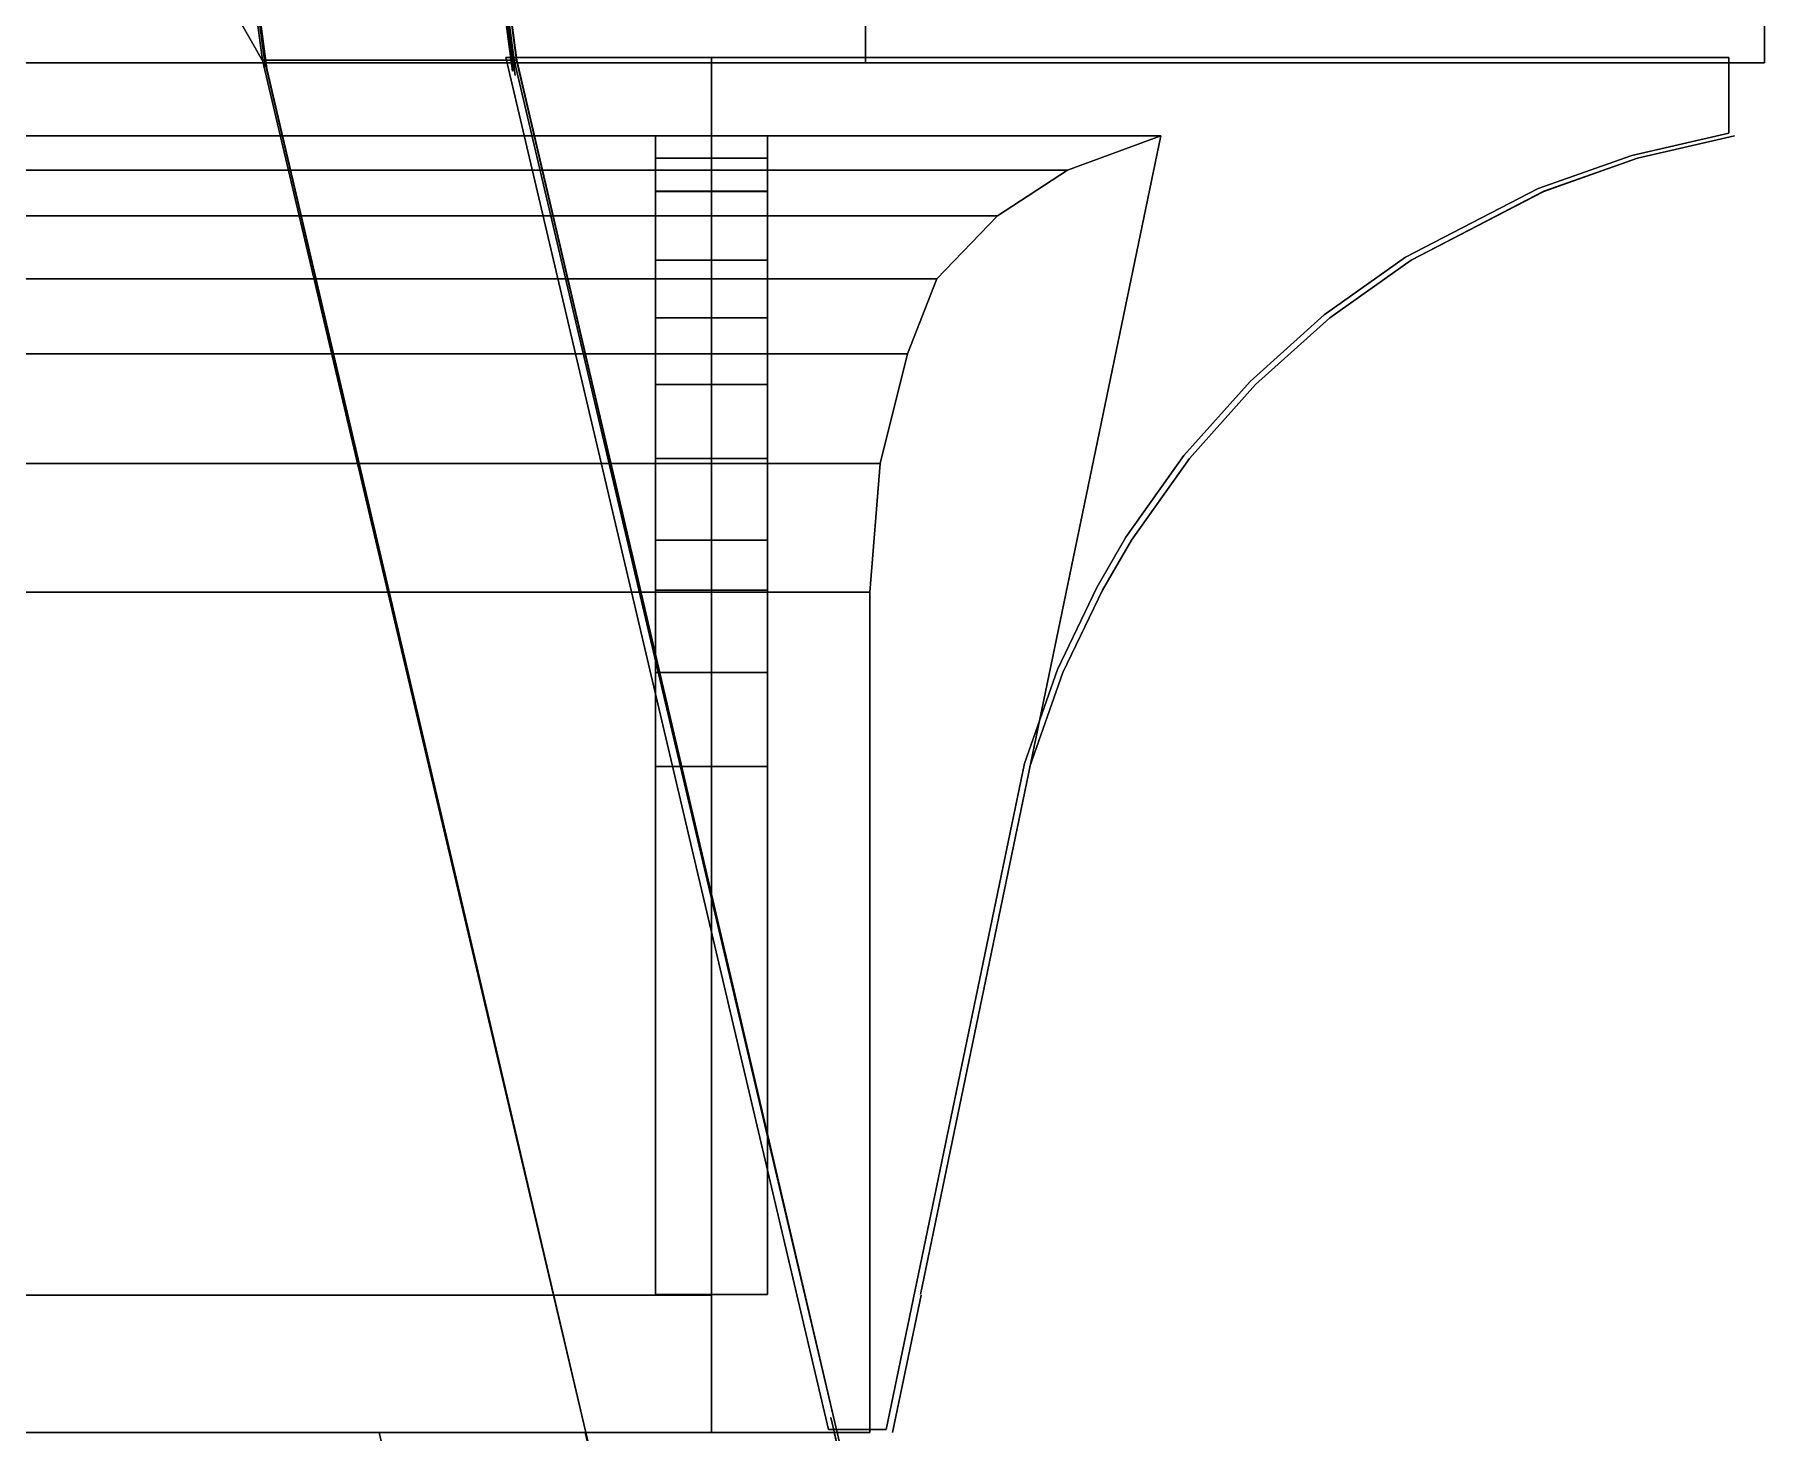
# Model space of a CAD drawing. Extents: x -24 to 24, y 14 to 139.
# Drawn here: x 5.667 to 8.1, y 56.732 to 58.698 of the extents above; entities that cross this region are included whole.
import ezdxf

# ---------------------------------------------------------------- set-up
doc = ezdxf.new("R2010")
doc.units = 0

msp = doc.modelspace()

# ---------------------------------------------------------------- linework, layer by layer
at = {"layer": 'sssss', "color": 253}
for points in [[(5.8231, 58.9499, 6.3013), (5.6806, 59.0916, 6.2823), (5.8197, 59.2296, 6.2638), (5.9169, 59.2241, 6.262), (5.9944, 58.6462, 6.3395), (5.9929, 58.6516, 6.3413)], [(5.9944, 58.6461, -6.3395), (5.9169, 59.2241, -6.262), (5.8197, 59.2296, -6.2638), (5.8231, 58.9499, -6.3013), (5.9929, 58.6516, -6.3413)], [(6.3013, 58.9499, -5.8231), (6.2823, 59.0916, -5.6806), (6.2638, 59.2296, -5.8197), (6.262, 59.2241, -5.9169), (6.3395, 58.6461, -5.9944), (6.3413, 58.6516, -5.9929)], [(6.3395, 58.6461, 5.9944), (6.262, 59.2241, 5.9169), (6.2638, 59.2296, 5.8197), (6.3013, 58.9499, 5.8231), (6.3413, 58.6516, 5.9929)], [(6.3409, 58.6506, -2.3896), (6.2646, 59.2197, -2.3395), (6.265, 59.2207, -2.4469), (6.3017, 58.9471, -2.4813), (6.3413, 58.6516, -2.3897)], [(6.3246, 58.7765, 2.4012), (6.3142, 58.8535, 2.4267), (6.3017, 58.9471, 2.4813), (6.2811, 59.1008, 2.6021), (6.265, 59.2207, 2.4469), (6.2646, 59.2197, 2.3395), (6.3409, 58.6506, 2.3896), (6.3413, 58.6516, 2.3897)], [(6.2671, 59.2091, 1.9947), (6.265, 59.2207, 1.8011), (6.3106, 58.8807, 1.8311), (6.3413, 58.6516, 2.0314), (6.3435, 58.64, 2.0449)], [(8.0506, 58.5591, 0), (7.914, 58.5276, 0), (7.7821, 58.4811, 0), (7.5955, 58.3844, 0), (7.4814, 58.3033, 0), (7.3769, 58.2099, 0), (7.2837, 58.1056, 0), (7.2022, 57.9908, 0), (7.1615, 57.9203, 0), (7.1059, 57.8047, 0), (7.0595, 57.6725, 0), (6.8651, 56.7363, 0), (6.7842, 56.7363, 0), (6.3302, 58.6654, 0), (8.0506, 58.6654, 0)], [(8.0506, 58.5591, 1.3239), (7.914, 58.5276, 1.3239), (7.7821, 58.4811, 1.3239), (7.5955, 58.3844, 1.3239), (7.4814, 58.3033, 1.3239), (7.3769, 58.2099, 1.3239), (7.2837, 58.1056, 1.3239), (7.2022, 57.9908, 1.3239), (7.1615, 57.9203, 1.3239), (7.1059, 57.8047, 1.3239), (7.0595, 57.6725, 1.3239), (6.8651, 56.7363, 1.3239), (6.7842, 56.7363, 1.3239), (6.3302, 58.6654, 1.3239), (8.0506, 58.6654, 1.3239)], [(8.0506, 58.5591, 6.6194), (7.914, 58.5276, 6.6194), (7.7821, 58.4811, 6.6194), (7.5955, 58.3844, 6.6194), (7.4814, 58.3033, 6.6194), (7.3769, 58.2099, 6.6194), (7.2837, 58.1056, 6.6194), (7.2022, 57.9908, 6.6194), (7.1615, 57.9203, 6.6194), (7.1059, 57.8047, 6.6194), (7.0595, 57.6725, 6.6194), (6.8651, 56.7363, 6.6194), (6.7842, 56.7363, 6.6194), (6.3302, 58.6654, 6.6194), (8.0506, 58.6654, 6.6194)], [(8.0506, 58.5591, 5.2955), (7.914, 58.5276, 5.2955), (7.7821, 58.4811, 5.2955), (7.5955, 58.3844, 5.2955), (7.4814, 58.3033, 5.2955), (7.3769, 58.2099, 5.2955), (7.2837, 58.1056, 5.2955), (7.2022, 57.9908, 5.2955), (7.1615, 57.9203, 5.2955), (7.1059, 57.8047, 5.2955), (7.0595, 57.6725, 5.2955), (6.8651, 56.7363, 5.2955), (6.7842, 56.7363, 5.2955), (6.3302, 58.6654, 5.2955), (8.0506, 58.6654, 5.2955)], [(8.0506, 58.5591, 3.9717), (7.914, 58.5276, 3.9717), (7.7821, 58.4811, 3.9717), (7.5955, 58.3844, 3.9717), (7.4814, 58.3033, 3.9717), (7.3769, 58.2099, 3.9717), (7.2837, 58.1056, 3.9717), (7.2022, 57.9908, 3.9717), (7.1615, 57.9203, 3.9717), (7.1059, 57.8047, 3.9717), (7.0595, 57.6725, 3.9717), (6.8651, 56.7363, 3.9717), (6.7842, 56.7363, 3.9717), (6.3302, 58.6654, 3.9717), (8.0506, 58.6654, 3.9717)], [(8.0506, 58.5591, 2.6478), (7.914, 58.5276, 2.6478), (7.7821, 58.4811, 2.6478), (7.5955, 58.3844, 2.6478), (7.4814, 58.3033, 2.6478), (7.3769, 58.2099, 2.6478), (7.2837, 58.1056, 2.6478), (7.2022, 57.9908, 2.6478), (7.1615, 57.9203, 2.6478), (7.1059, 57.8047, 2.6478), (7.0595, 57.6725, 2.6478), (6.8651, 56.7363, 2.6478), (6.7842, 56.7363, 2.6478), (6.3302, 58.6654, 2.6478), (8.0506, 58.6654, 2.6478)], [(6.3302, 58.6654, 0), (6.7842, 56.7362, 0), (6.8651, 56.7362, 0), (7.0595, 57.6725, 0), (7.1059, 57.8047, 0), (7.1615, 57.9203, 0), (7.2022, 57.9908, 0), (7.2837, 58.1056, 0), (7.3769, 58.2099, 0), (7.4814, 58.3033, 0), (7.5955, 58.3844, 0), (7.7821, 58.4811, 0), (7.914, 58.5275, 0), (8.0506, 58.5591, 0), (8.0506, 58.6654, 0)], [(6.3302, 58.6654, -3.9717), (6.7842, 56.7362, -3.9717), (6.8651, 56.7362, -3.9717), (7.0595, 57.6725, -3.9717), (7.1059, 57.8047, -3.9717), (7.1615, 57.9203, -3.9717), (7.2022, 57.9908, -3.9717), (7.2837, 58.1056, -3.9717), (7.3769, 58.2099, -3.9717), (7.4814, 58.3033, -3.9717), (7.5955, 58.3844, -3.9717), (7.7821, 58.4811, -3.9717), (7.914, 58.5275, -3.9717), (8.0506, 58.5591, -3.9717), (8.0506, 58.6654, -3.9717)], [(6.3302, 58.6654, -2.6478), (6.7842, 56.7362, -2.6478), (6.8651, 56.7362, -2.6478), (7.0595, 57.6725, -2.6478), (7.1059, 57.8047, -2.6478), (7.1615, 57.9203, -2.6478), (7.2022, 57.9908, -2.6478), (7.2837, 58.1056, -2.6478), (7.3769, 58.2099, -2.6478), (7.4814, 58.3033, -2.6478), (7.5955, 58.3844, -2.6478), (7.7821, 58.4811, -2.6478), (7.914, 58.5275, -2.6478), (8.0506, 58.5591, -2.6478), (8.0506, 58.6654, -2.6478)], [(6.3302, 58.6654, -1.3239), (6.7842, 56.7362, -1.3239), (6.8651, 56.7362, -1.3239), (7.0595, 57.6725, -1.3239), (7.1059, 57.8047, -1.3239), (7.1615, 57.9203, -1.3239), (7.2022, 57.9908, -1.3239), (7.2837, 58.1056, -1.3239), (7.3769, 58.2099, -1.3239), (7.4814, 58.3033, -1.3239), (7.5955, 58.3844, -1.3239), (7.7821, 58.4811, -1.3239), (7.914, 58.5275, -1.3239), (8.0506, 58.5591, -1.3239), (8.0506, 58.6654, -1.3239)], [(6.3302, 58.6654, -5.2955), (6.7842, 56.7362, -5.2955), (6.8651, 56.7362, -5.2955), (7.0595, 57.6725, -5.2955), (7.1059, 57.8047, -5.2955), (7.1615, 57.9203, -5.2955), (7.2022, 57.9908, -5.2955), (7.2837, 58.1056, -5.2955), (7.3769, 58.2099, -5.2955), (7.4814, 58.3033, -5.2955), (7.5955, 58.3844, -5.2955), (7.7821, 58.4811, -5.2955), (7.914, 58.5275, -5.2955), (8.0506, 58.5591, -5.2955), (8.0506, 58.6654, -5.2955)], [(6.3302, 58.6654, -6.6194), (6.7842, 56.7362, -6.6194), (6.8651, 56.7362, -6.6194), (7.0595, 57.6725, -6.6194), (7.1059, 57.8047, -6.6194), (7.1615, 57.9203, -6.6194), (7.2022, 57.9908, -6.6194), (7.2837, 58.1056, -6.6194), (7.3769, 58.2099, -6.6194), (7.4814, 58.3033, -6.6194), (7.5955, 58.3844, -6.6194), (7.7821, 58.4811, -6.6194), (7.914, 58.5275, -6.6194), (8.0506, 58.5591, -6.6194), (8.0506, 58.6654, -6.6194)], [(6.6194, 58.6654, 6.3302), (6.6194, 56.7363, 6.7842), (6.6194, 56.7363, 6.8651), (6.6194, 57.6725, 7.0595), (6.6194, 57.8047, 7.1059), (6.6194, 57.9203, 7.1615), (6.6194, 57.9908, 7.2022), (6.6194, 58.1056, 7.2837), (6.6194, 58.2099, 7.3769), (6.6194, 58.3033, 7.4814), (6.6194, 58.3844, 7.5955), (6.6194, 58.4811, 7.7821), (6.6194, 58.5276, 7.914), (6.6194, 58.5591, 8.0506), (6.6194, 58.6654, 8.0506)], [(6.6194, 58.5591, -8.0506), (6.6194, 58.5275, -7.914), (6.6194, 58.4811, -7.7821), (6.6194, 58.3844, -7.5955), (6.6194, 58.3033, -7.4814), (6.6194, 58.2099, -7.3769), (6.6194, 58.1056, -7.2837), (6.6194, 57.9908, -7.2022), (6.6194, 57.9203, -7.1615), (6.6194, 57.8047, -7.1059), (6.6194, 57.6725, -7.0595), (6.6194, 56.7362, -6.8651), (6.6194, 56.7362, -6.7842), (6.6194, 58.6654, -6.3302), (6.6194, 58.6654, -8.0506)], [(-8.0585, 58.6576, 6.6194), (-8.1004, 58.6576, -6.836), (-6.836, 58.6576, -8.1004), (6.836, 58.6576, -8.1004), (8.1004, 58.6576, -6.836), (8.1004, 58.6576, 6.836), (6.836, 58.6576, 8.1004), (-6.6194, 58.6576, 8.0585)], [(6.4419, 56.7323, -6.7921), (6.152, 56.7321, -6.7921), (6.2366, 56.3715, -6.8767), (6.4393, 56.2534, -6.9044), (6.5543, 56.2534, -6.9044)], [(6.4393, 56.2535, 6.9044), (6.2366, 56.3715, 6.8767), (6.152, 56.7321, 6.7921), (6.4419, 56.7323, 6.7921), (6.5543, 56.2535, 6.9044)], [(6.7921, 56.7323, 6.4419), (6.7921, 56.7321, 6.152), (6.8767, 56.3715, 6.2366), (6.9044, 56.2535, 6.4393), (6.9044, 56.2535, 6.5543)], [(6.9044, 56.2535, -6.4393), (6.8767, 56.3715, -6.2366), (6.7921, 56.7321, -6.152), (6.7921, 56.7323, -6.4419), (6.9044, 56.2535, -6.5543)]]:
    msp.add_polyline3d(points, close=True, dxfattribs=at)
for points in [[(6.342, 58.6614, 6.3457), (5.9877, 58.6614, 6.3457), (5.7294, 60.5862, 6.0873), (6.0776, 60.6319, 6.0811)], [(5.9913, 58.6614, -6.342), (6.3457, 58.6614, -6.342), (6.0811, 60.6319, -6.0776), (5.7329, 60.5858, -6.0838)], [(6.0813, 60.6276, 2.2169), (6.3453, 58.6614, 2.3923), (5.991, 58.6614, 2.3923), (5.7332, 60.5815, 2.2231)], [(5.991, 58.6614, -2.3923), (6.3453, 58.6614, -2.3923), (6.0813, 60.6275, -2.2169), (5.7332, 60.5815, -2.2231)], [(6.342, 58.6614, 5.9913), (6.342, 58.6614, 6.3457), (6.0776, 60.6319, 6.0811), (6.0838, 60.5858, 5.7329)], [(6.3457, 58.6614, -6.342), (6.3457, 58.6614, -5.9877), (6.0873, 60.5862, -5.7294), (6.0811, 60.6319, -6.0776)], [(6.0853, 60.5976, 1.8673), (6.3453, 58.6614, 2.0379), (6.3453, 58.6614, 2.3923), (6.0813, 60.6276, 2.2169)], [(6.3453, 58.6614, -2.3923), (6.3453, 58.6614, -2.0379), (6.0853, 60.5976, -1.8673), (6.0813, 60.6275, -2.2169)], [(5.9877, 58.6614, 6.3457), (5.9877, 58.6614, 5.9913), (5.7355, 60.5402, 5.7391), (5.7294, 60.5862, 6.0873)], [(5.9913, 58.6614, -5.9877), (5.9913, 58.6614, -6.342), (5.7329, 60.5858, -6.0838), (5.7391, 60.5401, -5.7355)], [(5.9877, 58.6614, 5.9913), (6.342, 58.6614, 5.9913), (6.0838, 60.5858, 5.7329), (5.7355, 60.5402, 5.7391)], [(5.7372, 60.5516, 1.8735), (5.9909, 58.6614, 2.038), (6.3453, 58.6614, 2.0379), (6.0853, 60.5976, 1.8673)], [(6.3453, 58.6614, -2.0379), (5.9909, 58.6614, -2.038), (5.7372, 60.5516, -1.8735), (6.0853, 60.5976, -1.8673)], [(6.3457, 58.6614, -5.9877), (5.9913, 58.6614, -5.9877), (5.7391, 60.5401, -5.7355), (6.0873, 60.5862, -5.7294)], [(5.7332, 60.5815, 2.2231), (5.991, 58.6614, 2.3923), (5.9909, 58.6614, 2.038), (5.7372, 60.5516, 1.8735)], [(5.9909, 58.6614, -2.038), (5.991, 58.6614, -2.3923), (5.7332, 60.5815, -2.2231), (5.7372, 60.5516, -1.8735)], [(6.3106, 58.8807, -1.8311), (6.265, 59.2207, -1.8011), (6.2671, 59.2091, -1.9947), (6.3435, 58.64, -2.0449)], [(-6.836, 58.6576, -8.1004), (6.836, 58.6576, -8.1004), (6.836, 58.752, -8.1004), (-6.836, 58.752, -8.1004)], [(6.836, 58.6576, 8.1004), (-6.6194, 58.6576, 8.0585), (-6.6194, 58.752, 8.0585), (6.836, 58.752, 8.1004)], [(6.836, 58.6576, -8.1004), (8.1004, 58.6576, -6.836), (8.1004, 58.752, -6.836), (6.836, 58.752, -8.1004)], [(8.1004, 58.6576, 6.836), (6.836, 58.6576, 8.1004), (6.836, 58.752, 8.1004), (8.1004, 58.752, 6.836)], [(8.1004, 58.6576, -6.836), (8.1004, 58.6576, 6.836), (8.1004, 58.752, 6.836), (8.1004, 58.752, -6.836)], [(6.4429, 56.7323, 6.796), (6.4429, 56.7323, 6.4429), (5.9877, 58.6614, 5.9913), (5.9877, 58.6614, 6.3457)], [(6.4429, 56.7323, 6.4429), (6.796, 56.7323, 6.4429), (6.342, 58.6614, 5.9913), (5.9877, 58.6614, 5.9913)], [(6.796, 56.7323, 6.796), (6.4429, 56.7323, 6.796), (5.9877, 58.6614, 6.3457), (6.342, 58.6614, 6.3457)], [(5.9909, 58.6614, 2.038), (6.4429, 56.7323, 2.3257), (6.796, 56.7323, 2.3257), (6.3453, 58.6614, 2.0379)], [(5.991, 58.6614, 2.3923), (6.4429, 56.7323, 2.6789), (6.4429, 56.7323, 2.3257), (5.9909, 58.6614, 2.038)], [(6.796, 56.7323, -2.3257), (6.4429, 56.7323, -2.3257), (5.9909, 58.6614, -2.038), (6.3453, 58.6614, -2.0379)], [(6.4429, 56.7323, -2.3257), (6.4429, 56.7323, -2.6789), (5.991, 58.6614, -2.3923), (5.9909, 58.6614, -2.038)], [(6.3453, 58.6614, 2.3923), (6.796, 56.7323, 2.6789), (6.4429, 56.7323, 2.6789), (5.991, 58.6614, 2.3923)], [(6.4429, 56.7323, -2.6789), (6.796, 56.7323, -2.6789), (6.3453, 58.6614, -2.3923), (5.991, 58.6614, -2.3923)], [(6.796, 56.7323, -6.4429), (6.4429, 56.7323, -6.4429), (5.9913, 58.6614, -5.9877), (6.3457, 58.6614, -5.9877)], [(6.4429, 56.7323, -6.4429), (6.4429, 56.7323, -6.796), (5.9913, 58.6614, -6.342), (5.9913, 58.6614, -5.9877)], [(6.4429, 56.7323, -6.796), (6.796, 56.7323, -6.796), (6.3457, 58.6614, -6.342), (5.9913, 58.6614, -6.342)], [(6.796, 56.7323, 6.4429), (6.796, 56.7323, 6.796), (6.342, 58.6614, 6.3457), (6.342, 58.6614, 5.9913)], [(6.3453, 58.6614, 2.0379), (6.796, 56.7323, 2.3257), (6.796, 56.7323, 2.6789), (6.3453, 58.6614, 2.3923)], [(6.796, 56.7323, -2.6789), (6.796, 56.7323, -2.3257), (6.3453, 58.6614, -2.0379), (6.3453, 58.6614, -2.3923)], [(6.796, 56.7323, -6.796), (6.796, 56.7323, -6.4429), (6.3457, 58.6614, -5.9877), (6.3457, 58.6614, -6.342)], [(5.2955, 58.507, 7.12), (5.2955, 58.5551, 7.2514), (6.6194, 58.5551, 7.2514), (6.6194, 58.507, 7.12)], [(6.6194, 58.5551, -7.2515), (5.2955, 58.5551, -7.2515), (5.2955, 58.5069, -7.12), (6.6194, 58.5069, -7.12)], [(6.5407, 56.926, 6.9135), (6.5407, 58.5551, 7.2514), (6.6982, 58.5551, 7.2514), (6.6982, 56.926, 6.9135)], [(6.5407, 58.5236, 7.9219), (6.5407, 58.5551, 8.0585), (6.6982, 58.5551, 8.0585), (6.6982, 58.5236, 7.9219)], [(6.6982, 58.5551, -7.2515), (6.5407, 58.5551, -7.2515), (6.5407, 56.926, -6.9135), (6.6982, 56.926, -6.9135)], [(6.6982, 58.5551, -8.0585), (6.5407, 58.5551, -8.0585), (6.5407, 58.5236, -7.9219), (6.6982, 58.5236, -7.9219)], [(7.12, 58.507, 7.12), (6.6194, 58.507, 7.12), (6.6194, 58.5552, 7.2514), (7.2514, 58.5552, 7.2514)], [(6.6194, 58.5551, -7.2515), (6.6194, 58.5069, -7.12), (7.12, 58.5069, -7.12), (7.2514, 58.5551, -7.2515)], [(7.2514, 58.5551, 1.4026), (7.2514, 58.5551, 1.2451), (6.9135, 56.926, 1.2451), (6.9135, 56.926, 1.4026)], [(7.2514, 58.5551, 2.7265), (7.2514, 58.5551, 2.569), (6.9135, 56.926, 2.569), (6.9135, 56.926, 2.7265)], [(7.2514, 58.5551, 0.0787), (7.2514, 58.5551), (6.9135, 56.926), (6.9135, 56.926, 0.0787)], [(7.2514, 58.5551, 4.0504), (7.2514, 58.5551, 3.8929), (6.9135, 56.926, 3.8929), (6.9135, 56.926, 4.0504)], [(7.2514, 58.5551, 5.3743), (7.2514, 58.5551, 5.2168), (6.9135, 56.926, 5.2168), (6.9135, 56.926, 5.3743)], [(7.2514, 58.5551, 6.6982), (7.2514, 58.5551, 6.5407), (6.9135, 56.926, 6.5407), (6.9135, 56.926, 6.6982)], [(6.9135, 56.926, -1.2451), (7.2514, 58.5551, -1.2451), (7.2514, 58.5551, -1.4026), (6.9135, 56.926, -1.4026)], [(6.9135, 56.926, -2.569), (7.2514, 58.5551, -2.569), (7.2514, 58.5551, -2.7265), (6.9135, 56.926, -2.7265)], [(6.9135, 56.926, -3.8929), (7.2514, 58.5551, -3.8929), (7.2514, 58.5551, -4.0504), (6.9135, 56.926, -4.0504)], [(6.9135, 56.926, 0), (7.2514, 58.5551, 0), (7.2514, 58.5551, -0.0787), (6.9135, 56.926, -0.0787)], [(6.9135, 56.926, -5.2168), (7.2514, 58.5551, -5.2168), (7.2514, 58.5551, -5.3743), (6.9135, 56.926, -5.3743)], [(6.9135, 56.926, -6.5407), (7.2514, 58.5551, -6.5407), (7.2514, 58.5551, -6.6982), (6.9135, 56.926, -6.6982)], [(7.2514, 58.5552, 6.6194), (7.12, 58.507, 6.6194), (7.12, 58.507, 7.12), (7.2514, 58.5552, 7.2514)], [(7.2514, 58.5551, 1.3239), (7.2514, 58.5551, 0), (7.12, 58.507, 0), (7.12, 58.507, 1.3239)], [(7.2514, 58.5551, 2.6478), (7.2514, 58.5551, 1.3239), (7.12, 58.507, 1.3239), (7.12, 58.507, 2.6478)], [(7.2514, 58.5551, 5.2955), (7.2514, 58.5551, 3.9717), (7.12, 58.507, 3.9717), (7.12, 58.507, 5.2955)], [(7.2514, 58.5551, 3.9717), (7.2514, 58.5551, 2.6478), (7.12, 58.507, 2.6478), (7.12, 58.507, 3.9717)], [(7.2514, 58.5551, 6.6194), (7.2514, 58.5551, 5.2955), (7.12, 58.507, 5.2955), (7.12, 58.507, 6.6194)], [(7.12, 58.5069, 0), (7.2514, 58.5551, 0), (7.2514, 58.5551, -1.3239), (7.12, 58.5069, -1.3239)], [(7.12, 58.5069, -1.3239), (7.2514, 58.5551, -1.3239), (7.2514, 58.5551, -2.6478), (7.12, 58.5069, -2.6478)], [(7.12, 58.5069, -2.6478), (7.2514, 58.5551, -2.6478), (7.2514, 58.5551, -3.9717), (7.12, 58.5069, -3.9717)], [(7.12, 58.5069, -3.9717), (7.2514, 58.5551, -3.9717), (7.2514, 58.5551, -5.2955), (7.12, 58.5069, -5.2955)], [(7.12, 58.5069, -5.2955), (7.2514, 58.5551, -5.2955), (7.2514, 58.5551, -6.6194), (7.12, 58.5069, -6.6194)], [(7.12, 58.5069, -7.12), (7.12, 58.5069, -6.6194), (7.2514, 58.5551, -6.6194), (7.2514, 58.5551, -7.2515)], [(8.0585, 58.5551, 2.7265), (8.0585, 58.5551, 2.569), (7.9219, 58.5236, 2.569), (7.9219, 58.5236, 2.7265)], [(8.0585, 58.5551, 1.4026), (8.0585, 58.5551, 1.2451), (7.9219, 58.5236, 1.2451), (7.9219, 58.5236, 1.4026)], [(8.0585, 58.5551, 0.0787), (8.0585, 58.5551), (7.9219, 58.5236), (7.9219, 58.5236, 0.0787)], [(8.0585, 58.5551, 4.0504), (8.0585, 58.5551, 3.8929), (7.9219, 58.5236, 3.8929), (7.9219, 58.5236, 4.0504)], [(8.0585, 58.5551, 5.3743), (8.0585, 58.5551, 5.2168), (7.9219, 58.5236, 5.2168), (7.9219, 58.5236, 5.3743)], [(8.0585, 58.5551, 6.6982), (8.0585, 58.5551, 6.5407), (7.9219, 58.5236, 6.5407), (7.9219, 58.5236, 6.6982)], [(7.9219, 58.5236, -5.2168), (8.0585, 58.5551, -5.2168), (8.0585, 58.5551, -5.3743), (7.9219, 58.5236, -5.3743)], [(7.9219, 58.5236, -2.569), (8.0585, 58.5551, -2.569), (8.0585, 58.5551, -2.7265), (7.9219, 58.5236, -2.7265)], [(7.9219, 58.5236, -1.2451), (8.0585, 58.5551, -1.2451), (8.0585, 58.5551, -1.4026), (7.9219, 58.5236, -1.4026)], [(7.9219, 58.5236, 0), (8.0585, 58.5551, 0), (8.0585, 58.5551, -0.0787), (7.9219, 58.5236, -0.0787)], [(7.9219, 58.5236, -3.8929), (8.0585, 58.5551, -3.8929), (8.0585, 58.5551, -4.0504), (7.9219, 58.5236, -4.0504)], [(7.9219, 58.5236, -6.5407), (8.0585, 58.5551, -6.5407), (8.0585, 58.5551, -6.6982), (7.9219, 58.5236, -6.6982)], [(6.5407, 58.4772, 7.79), (6.5407, 58.5236, 7.9219), (6.6982, 58.5236, 7.9219), (6.6982, 58.4772, 7.79)], [(6.6982, 58.5236, -7.9219), (6.5407, 58.5236, -7.9219), (6.5407, 58.4771, -7.79), (6.6982, 58.4771, -7.79)], [(7.9219, 58.5236, 2.7265), (7.9219, 58.5236, 2.569), (7.79, 58.4772, 2.569), (7.79, 58.4772, 2.7265)], [(7.9219, 58.5236, 1.4026), (7.9219, 58.5236, 1.2451), (7.79, 58.4772, 1.2451), (7.79, 58.4772, 1.4026)], [(7.9219, 58.5236, 0.0787), (7.9219, 58.5236), (7.79, 58.4772), (7.79, 58.4772, 0.0787)], [(7.9219, 58.5236, 4.0504), (7.9219, 58.5236, 3.8929), (7.79, 58.4772, 3.8929), (7.79, 58.4772, 4.0504)], [(7.9219, 58.5236, 5.3743), (7.9219, 58.5236, 5.2168), (7.79, 58.4772, 5.2168), (7.79, 58.4772, 5.3743)], [(7.9219, 58.5236, 6.6982), (7.9219, 58.5236, 6.5407), (7.79, 58.4772, 6.5407), (7.79, 58.4772, 6.6982)], [(7.79, 58.4771, -5.2168), (7.9219, 58.5236, -5.2168), (7.9219, 58.5236, -5.3743), (7.79, 58.4771, -5.3743)], [(7.79, 58.4771, -2.569), (7.9219, 58.5236, -2.569), (7.9219, 58.5236, -2.7265), (7.79, 58.4771, -2.7265)], [(7.79, 58.4771, -1.2451), (7.9219, 58.5236, -1.2451), (7.9219, 58.5236, -1.4026), (7.79, 58.4771, -1.4026)], [(7.79, 58.4771, 0), (7.9219, 58.5236, 0), (7.9219, 58.5236, -0.0787), (7.79, 58.4771, -0.0787)], [(7.79, 58.4771, -3.8929), (7.9219, 58.5236, -3.8929), (7.9219, 58.5236, -4.0504), (7.79, 58.4771, -4.0504)], [(7.79, 58.4771, -6.5407), (7.9219, 58.5236, -6.5407), (7.9219, 58.5236, -6.6982), (7.79, 58.4771, -6.6982)], [(5.2955, 58.4427, 7.0217), (5.2955, 58.507, 7.12), (6.6194, 58.507, 7.12), (6.6194, 58.4427, 7.0217)], [(6.6194, 58.5069, -7.12), (5.2955, 58.5069, -7.12), (5.2955, 58.4427, -7.0217), (6.6194, 58.4427, -7.0217)], [(7.0217, 58.4427, 7.0217), (6.6194, 58.4427, 7.0217), (6.6194, 58.507, 7.12), (7.12, 58.507, 7.12)], [(6.6194, 58.5069, -7.12), (6.6194, 58.4427, -7.0217), (7.0217, 58.4427, -7.0217), (7.12, 58.5069, -7.12)], [(7.12, 58.507, 1.3239), (7.12, 58.507, 0), (7.0217, 58.4427, 0), (7.0217, 58.4427, 1.3239)], [(7.12, 58.507, 2.6478), (7.12, 58.507, 1.3239), (7.0217, 58.4427, 1.3239), (7.0217, 58.4427, 2.6478)], [(7.12, 58.507, 5.2955), (7.12, 58.507, 3.9717), (7.0217, 58.4427, 3.9717), (7.0217, 58.4427, 5.2955)], [(7.12, 58.507, 3.9717), (7.12, 58.507, 2.6478), (7.0217, 58.4427, 2.6478), (7.0217, 58.4427, 3.9717)], [(7.12, 58.507, 6.6194), (7.12, 58.507, 5.2955), (7.0217, 58.4427, 5.2955), (7.0217, 58.4427, 6.6194)], [(7.12, 58.507, 6.6194), (7.0217, 58.4427, 6.6194), (7.0217, 58.4427, 7.0217), (7.12, 58.507, 7.12)], [(7.0217, 58.4427, 0), (7.12, 58.5069, 0), (7.12, 58.5069, -1.3239), (7.0217, 58.4427, -1.3239)], [(7.0217, 58.4427, -1.3239), (7.12, 58.5069, -1.3239), (7.12, 58.5069, -2.6478), (7.0217, 58.4427, -2.6478)], [(7.0217, 58.4427, -2.6478), (7.12, 58.5069, -2.6478), (7.12, 58.5069, -3.9717), (7.0217, 58.4427, -3.9717)], [(7.0217, 58.4427, -3.9717), (7.12, 58.5069, -3.9717), (7.12, 58.5069, -5.2955), (7.0217, 58.4427, -5.2955)], [(7.0217, 58.4427, -5.2955), (7.12, 58.5069, -5.2955), (7.12, 58.5069, -6.6194), (7.0217, 58.4427, -6.6194)], [(7.0217, 58.4427, -7.0217), (7.0217, 58.4427, -6.6194), (7.12, 58.5069, -6.6194), (7.12, 58.5069, -7.12)], [(6.5407, 58.3805, 7.6034), (6.5407, 58.4772, 7.79), (6.6982, 58.4772, 7.79), (6.6982, 58.3805, 7.6034)], [(6.6982, 58.4771, -7.79), (6.5407, 58.4771, -7.79), (6.5407, 58.3805, -7.6034), (6.6982, 58.3805, -7.6034)], [(7.79, 58.4772, 2.7265), (7.79, 58.4772, 2.569), (7.6034, 58.3805, 2.569), (7.6034, 58.3805, 2.7265)], [(7.79, 58.4772, 1.4026), (7.79, 58.4772, 1.2451), (7.6034, 58.3805, 1.2451), (7.6034, 58.3805, 1.4026)], [(7.79, 58.4772, 0.0787), (7.79, 58.4772), (7.6034, 58.3805), (7.6034, 58.3805, 0.0787)], [(7.79, 58.4772, 4.0504), (7.79, 58.4772, 3.8929), (7.6034, 58.3805, 3.8929), (7.6034, 58.3805, 4.0504)], [(7.79, 58.4772, 5.3743), (7.79, 58.4772, 5.2168), (7.6034, 58.3805, 5.2168), (7.6034, 58.3805, 5.3743)], [(7.79, 58.4772, 6.6982), (7.79, 58.4772, 6.5407), (7.6034, 58.3805, 6.5407), (7.6034, 58.3805, 6.6982)], [(7.6034, 58.3805, -5.2168), (7.79, 58.4771, -5.2168), (7.79, 58.4771, -5.3743), (7.6034, 58.3805, -5.3743)], [(7.6034, 58.3805, -2.569), (7.79, 58.4771, -2.569), (7.79, 58.4771, -2.7265), (7.6034, 58.3805, -2.7265)], [(7.6034, 58.3805, -1.2451), (7.79, 58.4771, -1.2451), (7.79, 58.4771, -1.4026), (7.6034, 58.3805, -1.4026)], [(7.6034, 58.3805, 0), (7.79, 58.4771, 0), (7.79, 58.4771, -0.0787), (7.6034, 58.3805, -0.0787)], [(7.6034, 58.3805, -3.8929), (7.79, 58.4771, -3.8929), (7.79, 58.4771, -4.0504), (7.6034, 58.3805, -4.0504)], [(7.6034, 58.3805, -6.5407), (7.79, 58.4771, -6.5407), (7.79, 58.4771, -6.6982), (7.6034, 58.3805, -6.6982)], [(5.2955, 58.3541, 6.9365), (5.2955, 58.4427, 7.0217), (6.6194, 58.4427, 7.0217), (6.6194, 58.3541, 6.9365)], [(6.6194, 58.4427, -7.0217), (5.2955, 58.4427, -7.0217), (5.2955, 58.3541, -6.9365), (6.6194, 58.3541, -6.9365)], [(6.9365, 58.3542, 6.9365), (6.6194, 58.3542, 6.9365), (6.6194, 58.4427, 7.0217), (7.0217, 58.4427, 7.0217)], [(6.6194, 58.4427, -7.0217), (6.6194, 58.3541, -6.9365), (6.9365, 58.3541, -6.9365), (7.0217, 58.4427, -7.0217)], [(7.0217, 58.4427, 1.3239), (7.0217, 58.4427, 0), (6.9365, 58.3541, 0), (6.9365, 58.3541, 1.3239)], [(7.0217, 58.4427, 2.6478), (7.0217, 58.4427, 1.3239), (6.9365, 58.3541, 1.3239), (6.9365, 58.3541, 2.6478)], [(7.0217, 58.4427, 5.2955), (7.0217, 58.4427, 3.9717), (6.9365, 58.3541, 3.9717), (6.9365, 58.3541, 5.2955)], [(7.0217, 58.4427, 3.9717), (7.0217, 58.4427, 2.6478), (6.9365, 58.3541, 2.6478), (6.9365, 58.3541, 3.9717)], [(7.0217, 58.4427, 6.6194), (7.0217, 58.4427, 5.2955), (6.9365, 58.3541, 5.2955), (6.9365, 58.3541, 6.6194)], [(7.0217, 58.4427, 6.6194), (6.9365, 58.3542, 6.6194), (6.9365, 58.3542, 6.9365), (7.0217, 58.4427, 7.0217)], [(6.9365, 58.3541, 0), (7.0217, 58.4427, 0), (7.0217, 58.4427, -1.3239), (6.9365, 58.3541, -1.3239)], [(6.9365, 58.3541, -1.3239), (7.0217, 58.4427, -1.3239), (7.0217, 58.4427, -2.6478), (6.9365, 58.3541, -2.6478)], [(6.9365, 58.3541, -2.6478), (7.0217, 58.4427, -2.6478), (7.0217, 58.4427, -3.9717), (6.9365, 58.3541, -3.9717)], [(6.9365, 58.3541, -3.9717), (7.0217, 58.4427, -3.9717), (7.0217, 58.4427, -5.2955), (6.9365, 58.3541, -5.2955)], [(6.9365, 58.3541, -5.2955), (7.0217, 58.4427, -5.2955), (7.0217, 58.4427, -6.6194), (6.9365, 58.3541, -6.6194)], [(6.9365, 58.3541, -6.9365), (6.9365, 58.3541, -6.6194), (7.0217, 58.4427, -6.6194), (7.0217, 58.4427, -7.0217)], [(6.5407, 58.2994, 7.4893), (6.5407, 58.3805, 7.6034), (6.6982, 58.3805, 7.6034), (6.6982, 58.2994, 7.4893)], [(6.6982, 58.3805, -7.6034), (6.5407, 58.3805, -7.6034), (6.5407, 58.2994, -7.4893), (6.6982, 58.2994, -7.4893)], [(7.6034, 58.3805, 2.7265), (7.6034, 58.3805, 2.569), (7.4893, 58.2994, 2.569), (7.4893, 58.2994, 2.7265)], [(7.6034, 58.3805, 1.4026), (7.6034, 58.3805, 1.2451), (7.4893, 58.2994, 1.2451), (7.4893, 58.2994, 1.4026)], [(7.6034, 58.3805, 0.0787), (7.6034, 58.3805), (7.4893, 58.2994), (7.4893, 58.2994, 0.0787)], [(7.6034, 58.3805, 4.0504), (7.6034, 58.3805, 3.8929), (7.4893, 58.2994, 3.8929), (7.4893, 58.2994, 4.0504)], [(7.6034, 58.3805, 5.3743), (7.6034, 58.3805, 5.2168), (7.4893, 58.2994, 5.2168), (7.4893, 58.2994, 5.3743)], [(7.6034, 58.3805, 6.6982), (7.6034, 58.3805, 6.5407), (7.4893, 58.2994, 6.5407), (7.4893, 58.2994, 6.6982)], [(7.4893, 58.2994, -5.2168), (7.6034, 58.3805, -5.2168), (7.6034, 58.3805, -5.3743), (7.4893, 58.2994, -5.3743)], [(7.4893, 58.2994, -2.569), (7.6034, 58.3805, -2.569), (7.6034, 58.3805, -2.7265), (7.4893, 58.2994, -2.7265)], [(7.4893, 58.2994, -1.2451), (7.6034, 58.3805, -1.2451), (7.6034, 58.3805, -1.4026), (7.4893, 58.2994, -1.4026)], [(7.4893, 58.2994, 0), (7.6034, 58.3805, 0), (7.6034, 58.3805, -0.0787), (7.4893, 58.2994, -0.0787)], [(7.4893, 58.2994, -3.8929), (7.6034, 58.3805, -3.8929), (7.6034, 58.3805, -4.0504), (7.4893, 58.2994, -4.0504)], [(7.4893, 58.2994, -6.5407), (7.6034, 58.3805, -6.5407), (7.6034, 58.3805, -6.6982), (7.4893, 58.2994, -6.6982)], [(5.2955, 58.2486, 6.8949), (5.2955, 58.3541, 6.9365), (6.6194, 58.3541, 6.9365), (6.6194, 58.2486, 6.8949)], [(6.6194, 58.3541, -6.9365), (5.2955, 58.3541, -6.9365), (5.2955, 58.2486, -6.8949), (6.6194, 58.2486, -6.8949)], [(6.8949, 58.2487, 6.8949), (6.6194, 58.2487, 6.8949), (6.6194, 58.3542, 6.9365), (6.9365, 58.3542, 6.9365)], [(6.6194, 58.3541, -6.9365), (6.6194, 58.2486, -6.8949), (6.8949, 58.2486, -6.8949), (6.9365, 58.3541, -6.9365)], [(6.9365, 58.3542, 6.6194), (6.8949, 58.2487, 6.6194), (6.8949, 58.2487, 6.8949), (6.9365, 58.3542, 6.9365)], [(6.9365, 58.3541, 1.3239), (6.9365, 58.3541, 0), (6.8949, 58.2486, 0), (6.8949, 58.2486, 1.3239)], [(6.9365, 58.3541, 2.6478), (6.9365, 58.3541, 1.3239), (6.8949, 58.2486, 1.3239), (6.8949, 58.2486, 2.6478)], [(6.9365, 58.3541, 5.2955), (6.9365, 58.3541, 3.9717), (6.8949, 58.2486, 3.9717), (6.8949, 58.2486, 5.2955)], [(6.9365, 58.3541, 3.9717), (6.9365, 58.3541, 2.6478), (6.8949, 58.2486, 2.6478), (6.8949, 58.2486, 3.9717)], [(6.9365, 58.3541, 6.6194), (6.9365, 58.3541, 5.2955), (6.8949, 58.2486, 5.2955), (6.8949, 58.2486, 6.6194)], [(6.8949, 58.2486, 0), (6.9365, 58.3541, 0), (6.9365, 58.3541, -1.3239), (6.8949, 58.2486, -1.3239)], [(6.8949, 58.2486, -1.3239), (6.9365, 58.3541, -1.3239), (6.9365, 58.3541, -2.6478), (6.8949, 58.2486, -2.6478)], [(6.8949, 58.2486, -2.6478), (6.9365, 58.3541, -2.6478), (6.9365, 58.3541, -3.9717), (6.8949, 58.2486, -3.9717)], [(6.8949, 58.2486, -3.9717), (6.9365, 58.3541, -3.9717), (6.9365, 58.3541, -5.2955), (6.8949, 58.2486, -5.2955)], [(6.8949, 58.2486, -5.2955), (6.9365, 58.3541, -5.2955), (6.9365, 58.3541, -6.6194), (6.8949, 58.2486, -6.6194)], [(6.8949, 58.2486, -6.8949), (6.8949, 58.2486, -6.6194), (6.9365, 58.3541, -6.6194), (6.9365, 58.3541, -6.9365)], [(6.5407, 58.2058, 7.3848), (6.5407, 58.2994, 7.4893), (6.6982, 58.2994, 7.4893), (6.6982, 58.2058, 7.3848)], [(6.6982, 58.2994, -7.4893), (6.5407, 58.2994, -7.4893), (6.5407, 58.2058, -7.3848), (6.6982, 58.2058, -7.3848)], [(7.4893, 58.2994, 2.7265), (7.4893, 58.2994, 2.569), (7.3848, 58.2058, 2.569), (7.3848, 58.2058, 2.7265)], [(7.4893, 58.2994, 1.4026), (7.4893, 58.2994, 1.2451), (7.3848, 58.2058, 1.2451), (7.3848, 58.2058, 1.4026)], [(7.4893, 58.2994, 0.0787), (7.4893, 58.2994), (7.3848, 58.2058), (7.3848, 58.2058, 0.0787)], [(7.4893, 58.2994, 4.0504), (7.4893, 58.2994, 3.8929), (7.3848, 58.2058, 3.8929), (7.3848, 58.2058, 4.0504)], [(7.4893, 58.2994, 5.3743), (7.4893, 58.2994, 5.2168), (7.3848, 58.2058, 5.2168), (7.3848, 58.2058, 5.3743)], [(7.4893, 58.2994, 6.6982), (7.4893, 58.2994, 6.5407), (7.3848, 58.2058, 6.5407), (7.3848, 58.2058, 6.6982)], [(7.3848, 58.2058, -5.2168), (7.4893, 58.2994, -5.2168), (7.4893, 58.2994, -5.3743), (7.3848, 58.2058, -5.3743)], [(7.3848, 58.2058, -2.569), (7.4893, 58.2994, -2.569), (7.4893, 58.2994, -2.7265), (7.3848, 58.2058, -2.7265)], [(7.3848, 58.2058, -1.2451), (7.4893, 58.2994, -1.2451), (7.4893, 58.2994, -1.4026), (7.3848, 58.2058, -1.4026)], [(7.3848, 58.2058, 0), (7.4893, 58.2994, 0), (7.4893, 58.2994, -0.0787), (7.3848, 58.2058, -0.0787)], [(7.3848, 58.2058, -3.8929), (7.4893, 58.2994, -3.8929), (7.4893, 58.2994, -4.0504), (7.3848, 58.2058, -4.0504)], [(7.3848, 58.2058, -6.5407), (7.4893, 58.2994, -6.5407), (7.4893, 58.2994, -6.6982), (7.3848, 58.2058, -6.6982)], [(5.2955, 58.0944, 6.8565), (5.2955, 58.2486, 6.8949), (6.6194, 58.2486, 6.8949), (6.6194, 58.0944, 6.8565)], [(6.6194, 58.2486, -6.8949), (5.2955, 58.2486, -6.8949), (5.2955, 58.0944, -6.8565), (6.6194, 58.0944, -6.8565)], [(6.8565, 58.0944, 6.8565), (6.6194, 58.0944, 6.8565), (6.6194, 58.2487, 6.8949), (6.8949, 58.2487, 6.8949)], [(6.6194, 58.2486, -6.8949), (6.6194, 58.0944, -6.8565), (6.8565, 58.0944, -6.8565), (6.8949, 58.2486, -6.8949)], [(6.8949, 58.2487, 6.6194), (6.8565, 58.0944, 6.6194), (6.8565, 58.0944, 6.8565), (6.8949, 58.2487, 6.8949)], [(6.8949, 58.2486, 1.3239), (6.8949, 58.2486, 0), (6.8565, 58.0944, 0), (6.8565, 58.0944, 1.3239)], [(6.8949, 58.2486, 2.6478), (6.8949, 58.2486, 1.3239), (6.8565, 58.0944, 1.3239), (6.8565, 58.0944, 2.6478)], [(6.8949, 58.2486, 5.2955), (6.8949, 58.2486, 3.9717), (6.8565, 58.0944, 3.9717), (6.8565, 58.0944, 5.2955)], [(6.8949, 58.2486, 3.9717), (6.8949, 58.2486, 2.6478), (6.8565, 58.0944, 2.6478), (6.8565, 58.0944, 3.9717)], [(6.8949, 58.2486, 6.6194), (6.8949, 58.2486, 5.2955), (6.8565, 58.0944, 5.2955), (6.8565, 58.0944, 6.6194)], [(6.8565, 58.0944, 0), (6.8949, 58.2486, 0), (6.8949, 58.2486, -1.3239), (6.8565, 58.0944, -1.3239)], [(6.8565, 58.0944, -1.3239), (6.8949, 58.2486, -1.3239), (6.8949, 58.2486, -2.6478), (6.8565, 58.0944, -2.6478)], [(6.8565, 58.0944, -2.6478), (6.8949, 58.2486, -2.6478), (6.8949, 58.2486, -3.9717), (6.8565, 58.0944, -3.9717)], [(6.8565, 58.0944, -3.9717), (6.8949, 58.2486, -3.9717), (6.8949, 58.2486, -5.2955), (6.8565, 58.0944, -5.2955)], [(6.8565, 58.0944, -5.2955), (6.8949, 58.2486, -5.2955), (6.8949, 58.2486, -6.6194), (6.8565, 58.0944, -6.6194)], [(6.8565, 58.0944, -6.8565), (6.8565, 58.0944, -6.6194), (6.8949, 58.2486, -6.6194), (6.8949, 58.2486, -6.8949)], [(6.5407, 58.1016, 7.2916), (6.5407, 58.2058, 7.3848), (6.6982, 58.2058, 7.3848), (6.6982, 58.1016, 7.2916)], [(6.6982, 58.2058, -7.3848), (6.5407, 58.2058, -7.3848), (6.5407, 58.1016, -7.2916), (6.6982, 58.1016, -7.2916)], [(7.3848, 58.2058, 2.7265), (7.3848, 58.2058, 2.569), (7.2916, 58.1016, 2.569), (7.2916, 58.1016, 2.7265)], [(7.3848, 58.2058, 1.4026), (7.3848, 58.2058, 1.2451), (7.2916, 58.1016, 1.2451), (7.2916, 58.1016, 1.4026)], [(7.3848, 58.2058, 0.0787), (7.3848, 58.2058), (7.2916, 58.1016), (7.2916, 58.1016, 0.0787)], [(7.3848, 58.2058, 4.0504), (7.3848, 58.2058, 3.8929), (7.2916, 58.1016, 3.8929), (7.2916, 58.1016, 4.0504)], [(7.3848, 58.2058, 5.3743), (7.3848, 58.2058, 5.2168), (7.2916, 58.1016, 5.2168), (7.2916, 58.1016, 5.3743)], [(7.3848, 58.2058, 6.6982), (7.3848, 58.2058, 6.5407), (7.2916, 58.1016, 6.5407), (7.2916, 58.1016, 6.6982)], [(7.2916, 58.1016, -5.2168), (7.3848, 58.2058, -5.2168), (7.3848, 58.2058, -5.3743), (7.2916, 58.1016, -5.3743)], [(7.2916, 58.1016, -2.569), (7.3848, 58.2058, -2.569), (7.3848, 58.2058, -2.7265), (7.2916, 58.1016, -2.7265)], [(7.2916, 58.1016, -1.2451), (7.3848, 58.2058, -1.2451), (7.3848, 58.2058, -1.4026), (7.2916, 58.1016, -1.4026)], [(7.2916, 58.1016, 0), (7.3848, 58.2058, 0), (7.3848, 58.2058, -0.0787), (7.2916, 58.1016, -0.0787)], [(7.2916, 58.1016, -3.8929), (7.3848, 58.2058, -3.8929), (7.3848, 58.2058, -4.0504), (7.2916, 58.1016, -4.0504)], [(7.2916, 58.1016, -6.5407), (7.3848, 58.2058, -6.5407), (7.3848, 58.2058, -6.6982), (7.2916, 58.1016, -6.6982)], [(5.2955, 57.9134, 6.842), (5.2955, 58.0944, 6.8565), (6.6194, 58.0944, 6.8565), (6.6194, 57.9134, 6.842)], [(6.6194, 58.0944, -6.8565), (5.2955, 58.0944, -6.8565), (5.2955, 57.9134, -6.842), (6.6194, 57.9134, -6.842)], [(6.5407, 57.9868, 7.2101), (6.5407, 58.1016, 7.2916), (6.6982, 58.1016, 7.2916), (6.6982, 57.9868, 7.2101)], [(6.6982, 58.1016, -7.2916), (6.5407, 58.1016, -7.2916), (6.5407, 57.9868, -7.2101), (6.6982, 57.9868, -7.2101)], [(6.842, 57.9134, 6.842), (6.6194, 57.9134, 6.842), (6.6194, 58.0944, 6.8565), (6.8565, 58.0944, 6.8565)], [(6.6194, 58.0944, -6.8565), (6.6194, 57.9134, -6.842), (6.842, 57.9134, -6.842), (6.8565, 58.0944, -6.8565)], [(6.8565, 58.0944, 1.3239), (6.8565, 58.0944, 0), (6.842, 57.9134, 0), (6.842, 57.9134, 1.3239)], [(6.8565, 58.0944, 2.6478), (6.8565, 58.0944, 1.3239), (6.842, 57.9134, 1.3239), (6.842, 57.9134, 2.6478)], [(6.8565, 58.0944, 5.2955), (6.8565, 58.0944, 3.9717), (6.842, 57.9134, 3.9717), (6.842, 57.9134, 5.2955)], [(6.8565, 58.0944, 3.9717), (6.8565, 58.0944, 2.6478), (6.842, 57.9134, 2.6478), (6.842, 57.9134, 3.9717)], [(6.8565, 58.0944, 6.6194), (6.8565, 58.0944, 5.2955), (6.842, 57.9134, 5.2955), (6.842, 57.9134, 6.6194)], [(6.8565, 58.0944, 6.6194), (6.842, 57.9134, 6.6194), (6.842, 57.9134, 6.842), (6.8565, 58.0944, 6.8565)], [(6.842, 57.9134, 0), (6.8565, 58.0944, 0), (6.8565, 58.0944, -1.3239), (6.842, 57.9134, -1.3239)], [(6.842, 57.9134, -1.3239), (6.8565, 58.0944, -1.3239), (6.8565, 58.0944, -2.6478), (6.842, 57.9134, -2.6478)], [(6.842, 57.9134, -2.6478), (6.8565, 58.0944, -2.6478), (6.8565, 58.0944, -3.9717), (6.842, 57.9134, -3.9717)], [(6.842, 57.9134, -3.9717), (6.8565, 58.0944, -3.9717), (6.8565, 58.0944, -5.2955), (6.842, 57.9134, -5.2955)], [(6.842, 57.9134, -5.2955), (6.8565, 58.0944, -5.2955), (6.8565, 58.0944, -6.6194), (6.842, 57.9134, -6.6194)], [(6.842, 57.9134, -6.842), (6.842, 57.9134, -6.6194), (6.8565, 58.0944, -6.6194), (6.8565, 58.0944, -6.8565)], [(7.2916, 58.1016, 2.7265), (7.2916, 58.1016, 2.569), (7.2101, 57.9868, 2.569), (7.2101, 57.9868, 2.7265)], [(7.2916, 58.1016, 1.4026), (7.2916, 58.1016, 1.2451), (7.2101, 57.9868, 1.2451), (7.2101, 57.9868, 1.4026)], [(7.2916, 58.1016, 0.0787), (7.2916, 58.1016), (7.2101, 57.9868), (7.2101, 57.9868, 0.0787)], [(7.2916, 58.1016, 4.0504), (7.2916, 58.1016, 3.8929), (7.2101, 57.9868, 3.8929), (7.2101, 57.9868, 4.0504)], [(7.2916, 58.1016, 5.3743), (7.2916, 58.1016, 5.2168), (7.2101, 57.9868, 5.2168), (7.2101, 57.9868, 5.3743)], [(7.2916, 58.1016, 6.6982), (7.2916, 58.1016, 6.5407), (7.2101, 57.9868, 6.5407), (7.2101, 57.9868, 6.6982)], [(7.2101, 57.9868, -5.2168), (7.2916, 58.1016, -5.2168), (7.2916, 58.1016, -5.3743), (7.2101, 57.9868, -5.3743)], [(7.2101, 57.9868, -2.569), (7.2916, 58.1016, -2.569), (7.2916, 58.1016, -2.7265), (7.2101, 57.9868, -2.7265)], [(7.2101, 57.9868, -1.2451), (7.2916, 58.1016, -1.2451), (7.2916, 58.1016, -1.4026), (7.2101, 57.9868, -1.4026)], [(7.2101, 57.9868, 0), (7.2916, 58.1016, 0), (7.2916, 58.1016, -0.0787), (7.2101, 57.9868, -0.0787)], [(7.2101, 57.9868, -3.8929), (7.2916, 58.1016, -3.8929), (7.2916, 58.1016, -4.0504), (7.2101, 57.9868, -4.0504)], [(7.2101, 57.9868, -6.5407), (7.2916, 58.1016, -6.5407), (7.2916, 58.1016, -6.6982), (7.2101, 57.9868, -6.6982)], [(6.5407, 57.9163, 7.1694), (6.5407, 57.9868, 7.2101), (6.6982, 57.9868, 7.2101), (6.6982, 57.9163, 7.1694)], [(6.6982, 57.9868, -7.2101), (6.5407, 57.9868, -7.2101), (6.5407, 57.9163, -7.1694), (6.6982, 57.9163, -7.1694)], [(7.2101, 57.9868, 2.7265), (7.2101, 57.9868, 2.569), (7.1694, 57.9163, 2.569), (7.1694, 57.9163, 2.7265)], [(7.2101, 57.9868, 1.4026), (7.2101, 57.9868, 1.2451), (7.1694, 57.9163, 1.2451), (7.1694, 57.9163, 1.4026)], [(7.2101, 57.9868, 0.0787), (7.2101, 57.9868), (7.1694, 57.9163), (7.1694, 57.9163, 0.0787)], [(7.2101, 57.9868, 4.0504), (7.2101, 57.9868, 3.8929), (7.1694, 57.9163, 3.8929), (7.1694, 57.9163, 4.0504)], [(7.2101, 57.9868, 5.3743), (7.2101, 57.9868, 5.2168), (7.1694, 57.9163, 5.2168), (7.1694, 57.9163, 5.3743)], [(7.2101, 57.9868, 6.6982), (7.2101, 57.9868, 6.5407), (7.1694, 57.9163, 6.5407), (7.1694, 57.9163, 6.6982)], [(7.1694, 57.9163, -5.2168), (7.2101, 57.9868, -5.2168), (7.2101, 57.9868, -5.3743), (7.1694, 57.9163, -5.3743)], [(7.1694, 57.9163, -2.569), (7.2101, 57.9868, -2.569), (7.2101, 57.9868, -2.7265), (7.1694, 57.9163, -2.7265)], [(7.1694, 57.9163, -1.2451), (7.2101, 57.9868, -1.2451), (7.2101, 57.9868, -1.4026), (7.1694, 57.9163, -1.4026)], [(7.1694, 57.9163, 0), (7.2101, 57.9868, 0), (7.2101, 57.9868, -0.0787), (7.1694, 57.9163, -0.0787)], [(7.1694, 57.9163, -3.8929), (7.2101, 57.9868, -3.8929), (7.2101, 57.9868, -4.0504), (7.1694, 57.9163, -4.0504)], [(7.1694, 57.9163, -6.5407), (7.2101, 57.9868, -6.5407), (7.2101, 57.9868, -6.6982), (7.1694, 57.9163, -6.6982)], [(5.2955, 56.7323, 6.842), (5.2955, 57.9134, 6.842), (6.6194, 57.9134, 6.842), (6.6194, 56.7323, 6.842)], [(6.6194, 57.9134, -6.842), (5.2955, 57.9134, -6.842), (5.2955, 56.7323, -6.842), (6.6194, 56.7323, -6.842)], [(6.5407, 57.8007, 7.1138), (6.5407, 57.9163, 7.1694), (6.6982, 57.9163, 7.1694), (6.6982, 57.8007, 7.1138)], [(6.6982, 57.9163, -7.1694), (6.5407, 57.9163, -7.1694), (6.5407, 57.8007, -7.1138), (6.6982, 57.8007, -7.1138)], [(6.842, 56.7323, 6.842), (6.6194, 56.7323, 6.842), (6.6194, 57.9134, 6.842), (6.842, 57.9134, 6.842)], [(6.6194, 57.9134, -6.842), (6.6194, 56.7323, -6.842), (6.842, 56.7323, -6.842), (6.842, 57.9134, -6.842)], [(6.842, 57.9134, 1.3239), (6.842, 57.9134, 0), (6.842, 56.7323, 0), (6.842, 56.7323, 1.3239)], [(6.842, 57.9134, 2.6478), (6.842, 57.9134, 1.3239), (6.842, 56.7323, 1.3239), (6.842, 56.7323, 2.6478)], [(6.842, 57.9134, 5.2955), (6.842, 57.9134, 3.9717), (6.842, 56.7323, 3.9717), (6.842, 56.7323, 5.2955)], [(6.842, 57.9134, 3.9717), (6.842, 57.9134, 2.6478), (6.842, 56.7323, 2.6478), (6.842, 56.7323, 3.9717)], [(6.842, 57.9134, 6.6194), (6.842, 57.9134, 5.2955), (6.842, 56.7323, 5.2955), (6.842, 56.7323, 6.6194)], [(6.842, 57.9134, 6.6194), (6.842, 56.7323, 6.6194), (6.842, 56.7323, 6.842), (6.842, 57.9134, 6.842)], [(6.842, 56.7323, 0), (6.842, 57.9134, 0), (6.842, 57.9134, -1.3239), (6.842, 56.7323, -1.3239)], [(6.842, 56.7323, -1.3239), (6.842, 57.9134, -1.3239), (6.842, 57.9134, -2.6478), (6.842, 56.7323, -2.6478)], [(6.842, 56.7323, -2.6478), (6.842, 57.9134, -2.6478), (6.842, 57.9134, -3.9717), (6.842, 56.7323, -3.9717)], [(6.842, 56.7323, -3.9717), (6.842, 57.9134, -3.9717), (6.842, 57.9134, -5.2955), (6.842, 56.7323, -5.2955)], [(6.842, 56.7323, -5.2955), (6.842, 57.9134, -5.2955), (6.842, 57.9134, -6.6194), (6.842, 56.7323, -6.6194)], [(6.842, 56.7323, -6.842), (6.842, 56.7323, -6.6194), (6.842, 57.9134, -6.6194), (6.842, 57.9134, -6.842)], [(7.1694, 57.9163, 2.7265), (7.1694, 57.9163, 2.569), (7.1138, 57.8007, 2.569), (7.1138, 57.8007, 2.7265)], [(7.1694, 57.9163, 1.4026), (7.1694, 57.9163, 1.2451), (7.1138, 57.8007, 1.2451), (7.1138, 57.8007, 1.4026)], [(7.1694, 57.9163, 0.0787), (7.1694, 57.9163), (7.1138, 57.8007), (7.1138, 57.8007, 0.0787)], [(7.1694, 57.9163, 4.0504), (7.1694, 57.9163, 3.8929), (7.1138, 57.8007, 3.8929), (7.1138, 57.8007, 4.0504)], [(7.1694, 57.9163, 5.3743), (7.1694, 57.9163, 5.2168), (7.1138, 57.8007, 5.2168), (7.1138, 57.8007, 5.3743)], [(7.1694, 57.9163, 6.6982), (7.1694, 57.9163, 6.5407), (7.1138, 57.8007, 6.5407), (7.1138, 57.8007, 6.6982)], [(7.1138, 57.8007, -5.2168), (7.1694, 57.9163, -5.2168), (7.1694, 57.9163, -5.3743), (7.1138, 57.8007, -5.3743)], [(7.1138, 57.8007, -2.569), (7.1694, 57.9163, -2.569), (7.1694, 57.9163, -2.7265), (7.1138, 57.8007, -2.7265)], [(7.1138, 57.8007, -1.2451), (7.1694, 57.9163, -1.2451), (7.1694, 57.9163, -1.4026), (7.1138, 57.8007, -1.4026)], [(7.1138, 57.8007, 0), (7.1694, 57.9163, 0), (7.1694, 57.9163, -0.0787), (7.1138, 57.8007, -0.0787)], [(7.1138, 57.8007, -3.8929), (7.1694, 57.9163, -3.8929), (7.1694, 57.9163, -4.0504), (7.1138, 57.8007, -4.0504)], [(7.1138, 57.8007, -6.5407), (7.1694, 57.9163, -6.5407), (7.1694, 57.9163, -6.6982), (7.1138, 57.8007, -6.6982)], [(6.5407, 57.6685, 7.0674), (6.5407, 57.8007, 7.1138), (6.6982, 57.8007, 7.1138), (6.6982, 57.6685, 7.0674)], [(6.6982, 57.8007, -7.1138), (6.5407, 57.8007, -7.1138), (6.5407, 57.6685, -7.0674), (6.6982, 57.6685, -7.0674)], [(7.1138, 57.8007, 2.7265), (7.1138, 57.8007, 2.569), (7.0674, 57.6685, 2.569), (7.0674, 57.6685, 2.7265)], [(7.1138, 57.8007, 1.4026), (7.1138, 57.8007, 1.2451), (7.0674, 57.6685, 1.2451), (7.0674, 57.6685, 1.4026)], [(7.1138, 57.8007, 0.0787), (7.1138, 57.8007), (7.0674, 57.6685), (7.0674, 57.6685, 0.0787)], [(7.1138, 57.8007, 4.0504), (7.1138, 57.8007, 3.8929), (7.0674, 57.6685, 3.8929), (7.0674, 57.6685, 4.0504)], [(7.1138, 57.8007, 5.3743), (7.1138, 57.8007, 5.2168), (7.0674, 57.6685, 5.2168), (7.0674, 57.6685, 5.3743)], [(7.1138, 57.8007, 6.6982), (7.1138, 57.8007, 6.5407), (7.0674, 57.6685, 6.5407), (7.0674, 57.6685, 6.6982)], [(7.0674, 57.6685, -5.2168), (7.1138, 57.8007, -5.2168), (7.1138, 57.8007, -5.3743), (7.0674, 57.6685, -5.3743)], [(7.0674, 57.6685, -2.569), (7.1138, 57.8007, -2.569), (7.1138, 57.8007, -2.7265), (7.0674, 57.6685, -2.7265)], [(7.0674, 57.6685, -1.2451), (7.1138, 57.8007, -1.2451), (7.1138, 57.8007, -1.4026), (7.0674, 57.6685, -1.4026)], [(7.0674, 57.6685, 0), (7.1138, 57.8007, 0), (7.1138, 57.8007, -0.0787), (7.0674, 57.6685, -0.0787)], [(7.0674, 57.6685, -3.8929), (7.1138, 57.8007, -3.8929), (7.1138, 57.8007, -4.0504), (7.0674, 57.6685, -4.0504)], [(7.0674, 57.6685, -6.5407), (7.1138, 57.8007, -6.5407), (7.1138, 57.8007, -6.6982), (7.0674, 57.6685, -6.6982)], [(5.2955, 56.7323, 6.8742), (5.2955, 56.9251, 6.9143), (6.6194, 56.9251, 6.9143), (6.6194, 56.7323, 6.8742)], [(6.6194, 56.925, -6.9143), (5.2955, 56.925, -6.9143), (5.2955, 56.7323, -6.8742), (6.6194, 56.7323, -6.8742)], [(6.9143, 56.9251, 1.3239), (6.9143, 56.9251, 0), (6.8742, 56.7323, 0), (6.8742, 56.7323, 1.3239)], [(6.9143, 56.9251, 2.6478), (6.9143, 56.9251, 1.3239), (6.8742, 56.7323, 1.3239), (6.8742, 56.7323, 2.6478)], [(6.9143, 56.9251, 3.9717), (6.9143, 56.9251, 2.6478), (6.8742, 56.7323, 2.6478), (6.8742, 56.7323, 3.9717)], [(6.9143, 56.9251, 5.2955), (6.9143, 56.9251, 3.9717), (6.8742, 56.7323, 3.9717), (6.8742, 56.7323, 5.2955)], [(6.9143, 56.9251, 6.6194), (6.9143, 56.9251, 5.2955), (6.8742, 56.7323, 5.2955), (6.8742, 56.7323, 6.6194)], [(6.8742, 56.7323, 0), (6.9143, 56.925, 0), (6.9143, 56.925, -1.3239), (6.8742, 56.7323, -1.3239)], [(6.8742, 56.7323, -1.3239), (6.9143, 56.925, -1.3239), (6.9143, 56.925, -2.6478), (6.8742, 56.7323, -2.6478)], [(6.8742, 56.7323, -2.6478), (6.9143, 56.925, -2.6478), (6.9143, 56.925, -3.9717), (6.8742, 56.7323, -3.9717)], [(6.8742, 56.7323, -3.9717), (6.9143, 56.925, -3.9717), (6.9143, 56.925, -5.2955), (6.8742, 56.7323, -5.2955)], [(6.8742, 56.7323, -5.2955), (6.9143, 56.925, -5.2955), (6.9143, 56.925, -6.6194), (6.8742, 56.7323, -6.6194)], [(6.7872, 56.7532, 4.6844), (6.7971, 56.711, 4.4521), (7.3605, 54.3102, 4.912), (7.3506, 54.3523, 5.1442)], [(6.7872, 56.7532, -4.6844), (7.3506, 54.3523, -5.1442), (7.3605, 54.3102, -4.912), (6.7971, 56.711, -4.4521)], [(6.4429, 56.7323, 2.3257), (7.3667, 52.7953, 2.91), (7.7199, 52.7953, 2.91), (6.796, 56.7323, 2.3257)], [(6.796, 56.7323, 2.6789), (7.7199, 52.7953, 3.2632), (7.3667, 52.7953, 3.2632), (6.4429, 56.7323, 2.6789)], [(6.4429, 56.7323, 2.6789), (7.3667, 52.7953, 3.2632), (7.3667, 52.7953, 2.91), (6.4429, 56.7323, 2.3257)], [(7.3667, 52.7953, 7.7199), (7.3667, 52.7953, 7.3667), (6.4429, 56.7323, 6.4429), (6.4429, 56.7323, 6.796)], [(7.3667, 52.7953, 7.3667), (7.7199, 52.7953, 7.3667), (6.796, 56.7323, 6.4429), (6.4429, 56.7323, 6.4429)], [(7.7199, 52.7953, 7.7199), (7.3667, 52.7953, 7.7199), (6.4429, 56.7323, 6.796), (6.796, 56.7323, 6.796)], [(6.796, 56.7323, 2.3257), (7.7199, 52.7953, 2.91), (7.7199, 52.7953, 3.2632), (6.796, 56.7323, 2.6789)], [(7.7199, 52.7953, 7.3667), (7.7199, 52.7953, 7.7199), (6.796, 56.7323, 6.796), (6.796, 56.7323, 6.4429)]]:
    msp.add_3dface(points, dxfattribs=at)

doc.saveas('drawing.dxf')
